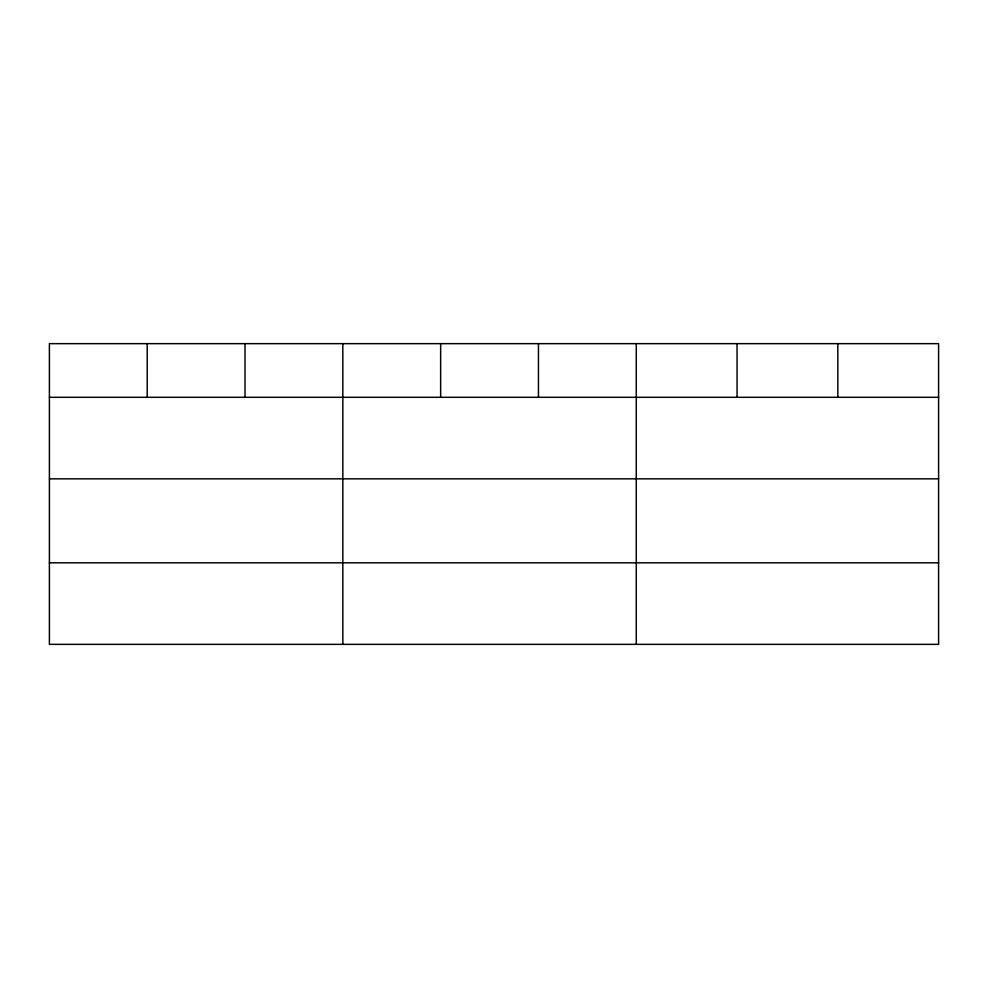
<?xml version="1.0" encoding="UTF-8"?>
<svg xmlns="http://www.w3.org/2000/svg" width="988" height="988" viewBox="0 0 988 988"><rect width="100%" height="100%" fill="white"/><g stroke="black" fill="none" stroke-linecap="round" stroke-linejoin="round"><path stroke-width="1.48" d="M938.6 478.834L938.6 343.651L49.4 343.651L49.4 644.349L938.6 644.349L938.6 478.834L49.4 478.834M49.4 397.3L938.6 397.3M49.4 562.827L938.6 562.827M837.824 343.651L837.824 397.3M737.048 343.651L737.048 397.3M636.272 343.651L636.272 644.349M538.46 343.651L538.46 397.3M440.648 343.651L440.648 397.3M342.836 343.651L342.836 644.349M245.024 343.651L245.024 397.3M147.212 343.651L147.212 397.3"/></g></svg>
